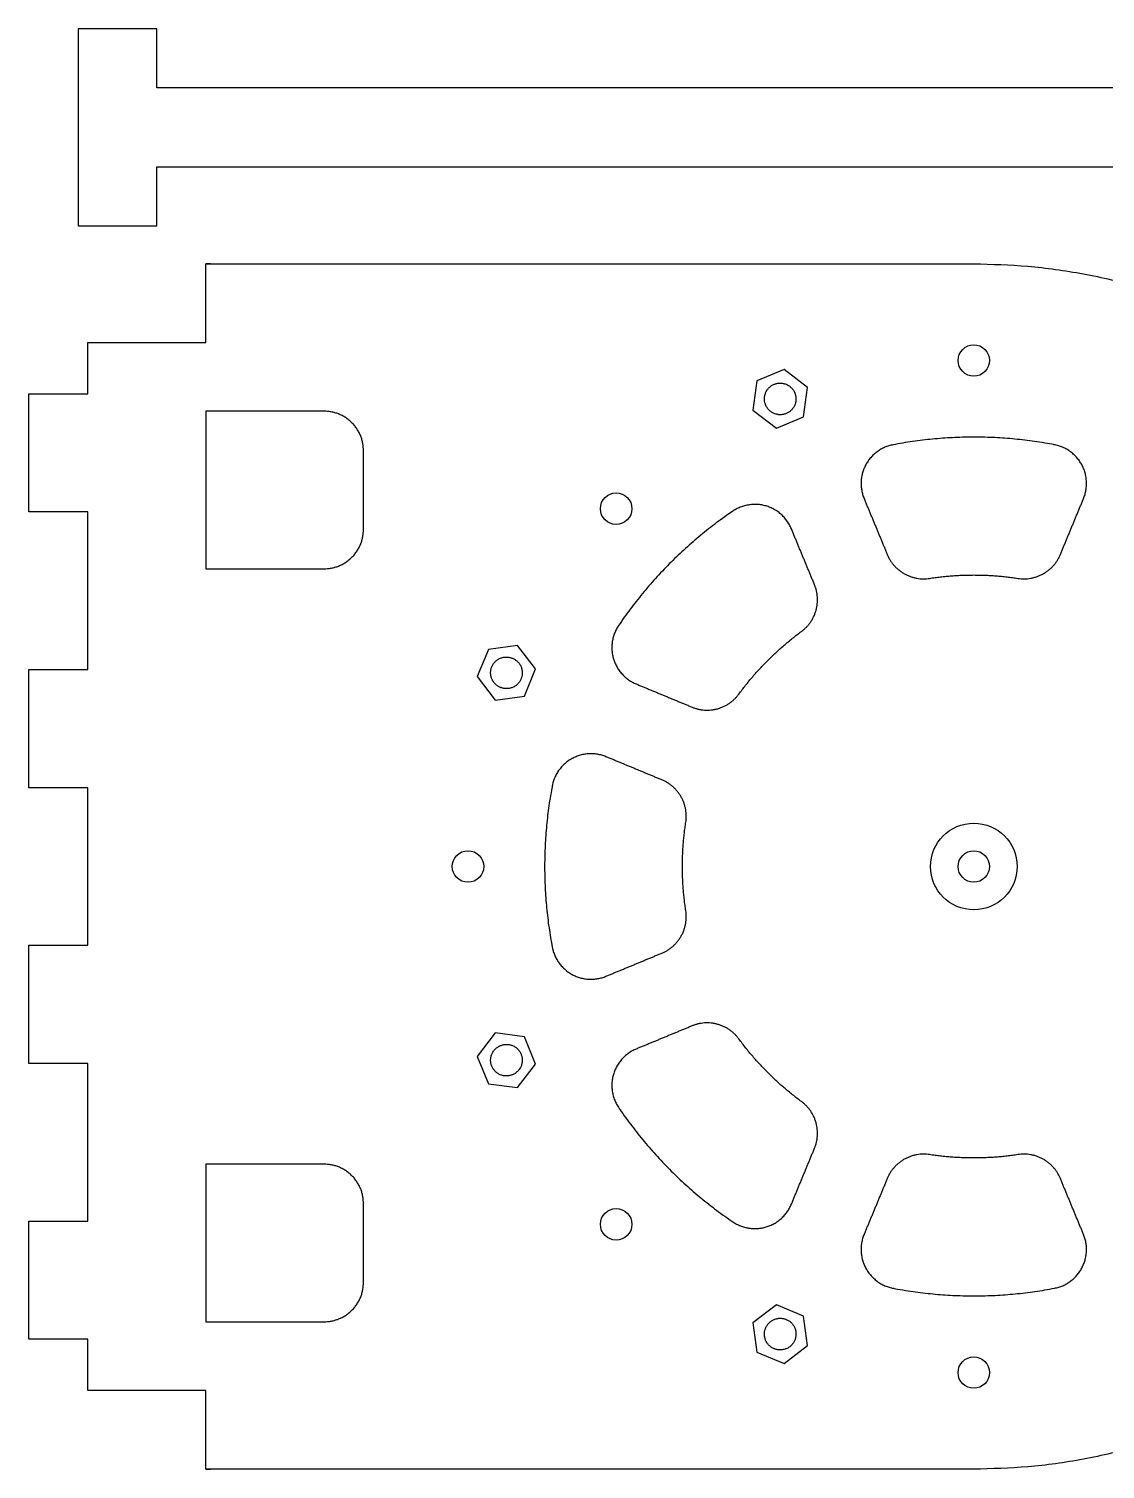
# Model space of a CAD drawing. Header units: millimetres. Extents: x 1655 to 2132, y -1528 to 137.
# Drawn here: x 1655.5 to 1928.9, y -665.7 to -300 of the extents above; entities that cross this region are included whole.
import ezdxf

# ---------------------------------------------------------------- set-up
doc = ezdxf.new("R2010")
doc.units = ezdxf.units.MM
doc.header["$MEASUREMENT"] = 0
for name, color, linetype, true_color in [('V3 - scheme$gravure ext', 96, 'Continuous', 0x008000), ('V3 - scheme$gravure int', 1, 'Continuous', 0xff0000), ('V3 - scheme$poche', 196, 'Continuous', 0x400080)]:
    doc.layers.add(name, color=color, linetype=linetype, true_color=true_color)

msp = doc.modelspace()

# ---------------------------------------------------------------- linework, layer by layer
at = {"layer": 'V3 - scheme$gravure ext'}
msp.add_lwpolyline([(1668, -300.03), (1668, -315.03), (1668, -335.03), (1668, -350.03), (1688, -350.03), (1688, -335.03), (1954, -335.03), (1954, -350.03), (1974, -350.03), (1974, -335.03), (1974, -315.03), (1974, -300.03), (1954, -300.03), (1954, -315.03), (1688, -315.03), (1688, -300.03)], close=True, dxfattribs=at)
for points, knots in [([(1700.5, -359.69, 15), (1701, -359.69, 15), (1701.5, -359.69, 15), (1798.5, -359.69, 15), (1895.5, -359.69, 15)], [-2032.663676, -2032.663676, -2032.663676, -2031.663676, -2031.663676, -1837.663676, -1837.663676, -1837.663676]), ([(1895.5, -665.69, 15), (1798.5, -665.69, 15), (1701.5, -665.69, 15), (1701, -665.69, 15), (1700.5, -665.69, 15)], [-1357, -1357, -1357, -1163, -1163, -1162, -1162, -1162])]:
    msp.add_open_spline(points, degree=2, knots=knots, dxfattribs=at)
for points in [[(1700.5, -379.69, 15), (1700.5, -369.69, 15), (1700.5, -359.69, 15)], [(1670.5, -392.69, 15), (1670.5, -386.19, 15), (1670.5, -379.69, 15)], [(1670.5, -379.69, 15), (1685.5, -379.69, 15), (1700.5, -379.69, 15)], [(1655.5, -392.69, 15), (1663, -392.69, 15), (1670.5, -392.69, 15)], [(1655.5, -422.69, 15), (1655.5, -407.69, 15), (1655.5, -392.69, 15)], [(1670.5, -422.69, 15), (1663, -422.69, 15), (1655.5, -422.69, 15)], [(1670.5, -462.69, 15), (1670.5, -442.69, 15), (1670.5, -422.69, 15)], [(1655.5, -492.69, 15), (1655.5, -477.69, 15), (1655.5, -462.69, 15)], [(1655.5, -462.69, 15), (1663, -462.69, 15), (1670.5, -462.69, 15)], [(1670.5, -492.69, 15), (1663, -492.69, 15), (1655.5, -492.69, 15)], [(1670.5, -532.69, 15), (1670.5, -512.69, 15), (1670.5, -492.69, 15)], [(1655.5, -562.69, 15), (1655.5, -547.69, 15), (1655.5, -532.69, 15)], [(1655.5, -532.69, 15), (1663, -532.69, 15), (1670.5, -532.69, 15)], [(1670.5, -562.69, 15), (1663, -562.69, 15), (1655.5, -562.69, 15)], [(1670.5, -602.69, 15), (1670.5, -582.69, 15), (1670.5, -562.69, 15)], [(1655.5, -632.69, 15), (1655.5, -617.69, 15), (1655.5, -602.69, 15)], [(1655.5, -602.69, 15), (1663, -602.69, 15), (1670.5, -602.69, 15)], [(1670.5, -632.69, 15), (1663, -632.69, 15), (1655.5, -632.69, 15)], [(1670.5, -645.69, 15), (1670.5, -639.19, 15), (1670.5, -632.69, 15)], [(1700.5, -645.69, 15), (1685.5, -645.69, 15), (1670.5, -645.69, 15)], [(1700.5, -665.69, 15), (1700.5, -655.69, 15), (1700.5, -645.69, 15)]]:
    msp.add_open_spline(points, degree=2, dxfattribs=at)
msp.add_rational_spline([(1895.5, -359.69, 15), (2048.5, -359.69, 15), (2048.5, -512.69, 15), (2048.5, -665.69, 15), (1895.5, -665.69, 15)], [1, 0.707106781187, 1, 0.707106781187, 1], degree=2, knots=[-1837.663676, -1837.663676, -1837.663676, -1597.331838, -1597.331838, -1357, -1357, -1357], dxfattribs=at)
at = {"layer": 'V3 - scheme$gravure int'}
for centre in [(1895.5, -384.23, 15), (1804.67, -421.85, 15), (1767.04, -512.69, 15), (1895.5, -512.69, 15), (1804.67, -603.52, 15), (1895.5, -641.15, 15)]:
    msp.add_circle(centre, 4, dxfattribs=at)
for points, weights, knots in [([(1842.64, -395.52, 15), (1842.63, -395.51, 15), (1842.63, -395.5, 15), (1841.1, -391.8, 15), (1844.79, -390.27, 15), (1848.49, -388.74, 15), (1850.02, -392.44, 15)], [0.998168289053, 0.999081262663, 1, 0.707106781187, 1, 0.707106781187, 1], [142.701114, 142.701114, 142.701114, 142.720822, 142.720822, 149.004008, 149.004008, 155.287193, 155.287193, 155.287193]), ([(1850.03, -392.46, 15), (1850.03, -392.47, 15), (1850.04, -392.48, 15), (1851.57, -396.17, 15), (1847.87, -397.7, 15), (1844.18, -399.23, 15), (1842.65, -395.54, 15)], [0.998168369247, 0.999081303013, 1, 0.707106781187, 1, 0.707106781187, 1], [155.314679, 155.314679, 155.314679, 155.334387, 155.334387, 161.617572, 161.617572, 167.900758, 167.900758, 167.900758]), ([(1874.99, -405.63, 15), (1870.33, -406.53, 15), (1868.07, -410.71, 15), (1865.82, -414.89, 15), (1867.63, -419.28, 15)], [1.000000047, 0.903232212561, 1.00000009315, 0.90323218949, 1.00000009315], [-862.15539, -862.15539, -862.15539, -853.284309, -853.284309, -844.413225, -844.413225, -844.413225]), ([(1923.37, -419.28, 15), (1925.18, -414.89, 15), (1922.93, -410.71, 15), (1920.67, -406.53, 15), (1916.01, -405.63, 15), (1895.5, -401.71, 15), (1874.99, -405.63, 15)], [0.999999991484, 0.903232162413, 1.00000003763, 0.903232162413, 0.999999991484, 0.982140202738, 1], [-753.856249, -753.856249, -753.856249, -744.985166, -744.985166, -736.114083, -736.114083, -694.851321, -694.851321, -694.851321]), ([(1849.16, -426.94, 15), (1847.34, -422.55, 15), (1842.79, -421.18, 15), (1838.24, -419.82, 15), (1834.3, -422.49, 15), (1817.02, -434.21, 15), (1805.3, -451.49, 15)], [0.999999991484, 0.903232162413, 1.00000003763, 0.903232162413, 0.999999991484, 0.982140206996, 0.999999991484], [-1088.464388, -1088.464388, -1088.464388, -1079.593305, -1079.593305, -1070.722223, -1070.722223, -1029.45946, -1029.45946, -1029.45946]), ([(1805.3, -451.49, 15), (1802.63, -455.42, 15), (1804, -459.97, 15), (1805.36, -464.53, 15), (1809.75, -466.34, 15)], [1.00000024647, 0.903232327978, 1.00000024647, 0.90323235105, 1.00000020033], [-1196.76353, -1196.76353, -1196.76353, -1187.892446, -1187.892446, -1179.021364, -1179.021364, -1179.021364]), ([(1775.27, -467.21, 15), (1775.26, -467.21, 15), (1775.25, -467.21, 15), (1771.56, -465.68, 15), (1773.09, -461.98, 15), (1774.62, -458.29, 15), (1778.31, -459.82, 15)], [0.998261825319, 0.999128318442, 1, 0.707106781187, 1, 0.707106781187, 1], [117.56937, 117.56937, 117.56937, 117.58807, 117.58807, 123.871255, 123.871255, 130.15444, 130.15444, 130.15444]), ([(1778.34, -459.83, 15), (1778.34, -459.83, 15), (1778.35, -459.83, 15), (1782.05, -461.36, 15), (1780.52, -465.06, 15), (1778.99, -468.76, 15), (1775.29, -467.22, 15)], [0.998261825317, 0.999128318441, 1, 0.707106781187, 1, 0.707106781187, 1], [130.182923, 130.182923, 130.182923, 130.201623, 130.201623, 136.484808, 136.484808, 142.767993, 142.767993, 142.767993]), ([(1802.09, -484.82, 15), (1797.71, -483, 15), (1793.52, -485.26, 15), (1789.34, -487.51, 15), (1788.45, -492.18, 15), (1784.52, -512.69, 15), (1788.45, -533.2, 15)], [0.999999945341, 0.903232120736, 0.999999991484, 0.903232097664, 0.999999991484, 0.982140206996, 0.999999991484], [-1255.768458, -1255.768458, -1255.768458, -1246.897375, -1246.897375, -1238.026289, -1238.026289, -1196.76353, -1196.76353, -1196.76353]), ([(1788.45, -533.2, 15), (1789.34, -537.86, 15), (1793.52, -540.12, 15), (1797.71, -542.37, 15), (1802.09, -540.55, 15)], [0.999999899199, 0.903232079058, 0.999999945341, 0.903232055987, 0.999999945341], [-1364.0676, -1364.0676, -1364.0676, -1355.196518, -1355.196518, -1346.325434, -1346.325434, -1346.325434]), ([(1778.33, -565.55, 15), (1778.32, -565.55, 15), (1778.31, -565.56, 15), (1774.62, -567.09, 15), (1773.09, -563.39, 15), (1771.56, -559.7, 15), (1775.25, -558.17, 15)], [0.99826266877, 0.999128742692, 1, 0.707106781187, 1, 0.707106781187, 1], [92.436623, 92.436623, 92.436623, 92.455314, 92.455314, 98.738499, 98.738499, 105.021684, 105.021684, 105.021684]), ([(1775.27, -558.16, 15), (1775.28, -558.15, 15), (1775.29, -558.15, 15), (1778.99, -556.62, 15), (1780.52, -560.32, 15), (1782.05, -564.01, 15), (1778.35, -565.54, 15)], [0.998262668768, 0.999128742691, 1, 0.707106781187, 1, 0.707106851018, 0.999999860338], [105.050161, 105.050161, 105.050161, 105.068851, 105.068851, 111.352037, 111.352037, 117.635221, 117.635221, 117.635221]), ([(1809.75, -559.03, 15), (1805.36, -560.85, 15), (1804, -565.4, 15), (1802.63, -569.95, 15), (1805.3, -573.88, 15), (1817.02, -591.16, 15), (1834.3, -602.89, 15)], [1.00000003763, 0.903232139342, 1.00000003763, 0.903232162413, 0.999999991484, 0.982140202738, 1], [-1423.072528, -1423.072528, -1423.072528, -1414.201444, -1414.201444, -1405.330362, -1405.330362, -1364.0676, -1364.0676, -1364.0676]), ([(1834.3, -602.89, 15), (1838.24, -605.55, 15), (1842.79, -604.19, 15), (1847.34, -602.83, 15), (1849.16, -598.44, 15)], [0.999999985965, 0.903232157428, 1.00000003211, 0.903232134357, 1.00000003211], [-1531.371669, -1531.371669, -1531.371669, -1522.500588, -1522.500588, -1513.629504, -1513.629504, -1513.629504]), ([(1867.63, -606.09, 15), (1865.82, -610.48, 15), (1868.07, -614.66, 15), (1870.33, -618.85, 15), (1874.99, -619.74, 15), (1895.5, -623.67, 15), (1916.01, -619.74, 15)], [0.999999991484, 0.903232097664, 0.999999991484, 0.903232097664, 0.999999991484, 0.982140206996, 0.999999991484], [-251.944039, -251.944039, -251.944039, -243.072956, -243.072956, -234.201874, -234.201874, -192.939111, -192.939111, -192.939111]), ([(1916.01, -619.74, 15), (1920.67, -618.85, 15), (1922.93, -614.66, 15), (1925.18, -610.48, 15), (1923.37, -606.09, 15)], [1.00000015033, 0.903232241138, 1.00000015033, 0.903232264209, 1.00000010419], [-360.243181, -360.243181, -360.243181, -351.372097, -351.372097, -342.501016, -342.501016, -342.501016]), ([(1842.64, -629.85, 15), (1842.64, -629.84, 15), (1842.65, -629.84, 15), (1844.18, -626.14, 15), (1847.87, -627.67, 15), (1851.57, -629.2, 15), (1850.04, -632.9, 15)], [0.998170332994, 0.999082291082, 1, 0.707106781187, 1, 0.707106851018, 0.999999860338], [54.783662, 54.783662, 54.783662, 54.803349, 54.803349, 61.086535, 61.086535, 67.369719, 67.369719, 67.369719]), ([(1850.03, -632.92, 15), (1850.02, -632.93, 15), (1850.02, -632.94, 15), (1848.49, -636.63, 15), (1844.79, -635.1, 15), (1841.1, -633.57, 15), (1842.63, -629.88, 15)], [0.998170332994, 0.999082291082, 1, 0.707106781187, 1, 0.707106781187, 1], [42.170134, 42.170134, 42.170134, 42.189821, 42.189821, 48.473007, 48.473007, 54.756192, 54.756192, 54.756192])]:
    msp.add_rational_spline(points, weights, degree=2, knots=knots, dxfattribs=at)
at = {"layer": 'V3 - scheme$gravure int', "extrusion": (-8.63142e-10, -3.9648e-10, -1)}
msp.add_rational_spline([(1850.02, -392.44, 15), (1850.03, -392.45, 15), (1850.03, -392.46, 15)], [1, 0.998718743474, 0.997448696618], degree=2, dxfattribs=at)
at = {"layer": 'V3 - scheme$gravure int'}
for points in [[(1730.5, -397.11, 15), (1715.5, -397.11, 15), (1700.5, -397.11, 15)], [(1700.5, -397.11, 15), (1700.5, -417.11, 15), (1700.5, -437.11, 15)], [(1740.5, -427.11, 15), (1740.5, -417.11, 15), (1740.5, -407.11, 15)], [(1867.63, -419.28, 15), (1870.58, -426.38, 15), (1873.52, -433.49, 15)], [(1917.48, -433.49, 15), (1920.42, -426.38, 15), (1923.37, -419.28, 15)], [(1855.04, -441.14, 15), (1852.1, -434.04, 15), (1849.16, -426.94, 15)], [(1700.5, -437.11, 15), (1715.5, -437.11, 15), (1730.5, -437.11, 15)], [(1809.75, -466.34, 15), (1816.85, -469.29, 15), (1823.95, -472.23, 15)], [(1816.3, -490.71, 15), (1809.2, -487.76, 15), (1802.09, -484.82, 15)], [(1802.09, -540.55, 15), (1809.2, -537.61, 15), (1816.3, -534.67, 15)], [(1823.95, -553.15, 15), (1816.85, -556.09, 15), (1809.75, -559.03, 15)], [(1849.16, -598.44, 15), (1852.1, -591.34, 15), (1855.04, -584.23, 15)], [(1730.5, -588.26, 15), (1715.5, -588.26, 15), (1700.5, -588.26, 15)], [(1700.5, -588.26, 15), (1700.5, -608.26, 15), (1700.5, -628.26, 15)], [(1873.52, -591.89, 15), (1870.58, -598.99, 15), (1867.63, -606.09, 15)], [(1923.37, -606.09, 15), (1920.42, -598.99, 15), (1917.48, -591.89, 15)], [(1740.5, -618.26, 15), (1740.5, -608.26, 15), (1740.5, -598.26, 15)], [(1700.5, -628.26, 15), (1715.5, -628.26, 15), (1730.5, -628.26, 15)]]:
    msp.add_open_spline(points, degree=2, dxfattribs=at)
for points, weights in [([(1740.5, -407.11, 15), (1740.5, -397.11, 15), (1730.5, -397.11, 15)], [1, 0.707107019605, 1]), ([(1842.65, -395.54, 15), (1842.64, -395.53, 15), (1842.64, -395.52, 15)], [0.999999859727, 0.998718645049, 0.997448639321]), ([(1730.5, -437.11, 15), (1740.5, -437.11, 15), (1740.5, -427.11, 15)], [1, 0.707107019605, 1]), ([(1873.52, -433.49, 15), (1876.52, -440.73, 15), (1884.27, -439.54, 15)], [1.00000009315, 0.786795916589, 0.999999991484]), ([(1906.73, -439.54, 15), (1914.48, -440.73, 15), (1917.48, -433.49, 15)], [0.999999991484, 0.786795785769, 0.999999991484]), ([(1884.27, -439.54, 15), (1895.5, -437.82, 15), (1906.73, -439.54, 15)], [0.999999991484, 0.988425557806, 0.999999991484]), ([(1851.72, -453.03, 15), (1858.04, -448.39, 15), (1855.04, -441.14, 15)], [1.00000009315, 0.786795916589, 0.999999991484]), ([(1835.84, -468.91, 15), (1842.56, -459.75, 15), (1851.72, -453.03, 15)], [1.00000009867, 0.988425655534, 1.00000009315]), ([(1823.95, -472.23, 15), (1831.2, -475.23, 15), (1835.84, -468.91, 15)], [1.00000020033, 0.786796182572, 1.00000009867]), ([(1822.36, -501.46, 15), (1823.55, -493.71, 15), (1816.3, -490.71, 15)], [0.999999843678, 0.786795800296, 0.999999945341]), ([(1822.36, -523.91, 15), (1820.63, -512.69, 15), (1822.36, -501.46, 15)], [0.999999843678, 0.988425400736, 0.999999843678]), ([(1816.3, -534.67, 15), (1823.55, -531.67, 15), (1822.36, -523.91, 15)], [0.999999945341, 0.786795981948, 0.999999843678]), ([(1835.84, -556.47, 15), (1831.2, -550.15, 15), (1823.95, -553.15, 15)], [1.00000003763, 0.786796003726, 1.00000003763]), ([(1775.25, -558.17, 15), (1775.26, -558.16, 15), (1775.27, -558.16, 15)], [1, 0.998672540314, 0.997357113335]), ([(1851.72, -572.35, 15), (1842.56, -565.63, 15), (1835.84, -556.47, 15)], [1.00000003211, 0.9884255952, 1.00000003763]), ([(1855.04, -584.23, 15), (1858.04, -576.99, 15), (1851.72, -572.35, 15)], [1.00000003211, 0.786795817731, 1.00000003211]), ([(1740.5, -598.26, 15), (1740.5, -588.26, 15), (1730.5, -588.26, 15)], [0.999999860338, 0.707106920849, 0.999999860338]), ([(1884.27, -585.83, 15), (1876.52, -584.64, 15), (1873.52, -591.89, 15)], [0.999999991484, 0.786795785769, 0.999999991484]), ([(1906.73, -585.83, 15), (1895.5, -587.55, 15), (1884.27, -585.83, 15)], [1.00000000252, 0.988425563261, 0.999999991484]), ([(1917.48, -591.89, 15), (1914.48, -584.64, 15), (1906.73, -585.83, 15)], [1.00000010419, 0.786795925274, 1.00000000252]), ([(1730.5, -628.26, 15), (1740.5, -628.26, 15), (1740.5, -618.26, 15)], [0.999999860338, 0.707106920849, 0.999999860338])]:
    msp.add_rational_spline(points, weights, degree=2, dxfattribs=at)
at = {"layer": 'V3 - scheme$gravure int', "extrusion": (7.29976e-10, 1.84403e-09, 1)}
msp.add_rational_spline([(1778.31, -459.82, 15), (1778.32, -459.82, 15), (1778.34, -459.83, 15)], [1, 0.99867226221, 0.997356562171], degree=2, dxfattribs=at)
at = {"layer": 'V3 - scheme$gravure int', "extrusion": (8.04847e-10, 2.02297e-09, -1)}
msp.add_rational_spline([(1775.29, -467.22, 15), (1775.28, -467.22, 15), (1775.27, -467.21, 15)], [1, 0.998672262209, 0.997356562169], degree=2, dxfattribs=at)
at = {"layer": 'V3 - scheme$gravure int', "extrusion": (1.86306e-10, -5.52845e-10, -1)}
msp.add_rational_spline([(1778.35, -565.54, 15), (1778.34, -565.55, 15), (1778.33, -565.55, 15)], [1, 0.998672540313, 0.997357113334], degree=2, dxfattribs=at)
at = {"layer": 'V3 - scheme$gravure int', "extrusion": (1.50303e-09, -6.70401e-10, 1)}
msp.add_rational_spline([(1842.63, -629.88, 15), (1842.63, -629.86, 15), (1842.64, -629.85, 15)], [1, 0.998719450977, 0.997450099249], degree=2, dxfattribs=at)
at = {"layer": 'V3 - scheme$gravure int', "extrusion": (4.76712e-10, -2.41561e-10, -1)}
msp.add_rational_spline([(1850.04, -632.9, 15), (1850.03, -632.91, 15), (1850.03, -632.92, 15)], [1, 0.998719451588, 0.99745010046], degree=2, dxfattribs=at)
at = {"layer": 'V3 - scheme$poche'}
for points in [[(1845.35, -401.41), (1852.28, -398.54), (1853.26, -391.1), (1847.3, -386.53), (1840.37, -389.4), (1839.39, -396.84)], [(1781.35, -469.47), (1784.22, -462.53), (1779.65, -456.58), (1772.21, -457.56), (1769.34, -464.49), (1773.91, -470.45)], [(1784.22, -562.84), (1781.35, -555.91), (1773.91, -554.93), (1769.34, -560.88), (1772.21, -567.82), (1779.65, -568.8)], [(1852.28, -626.84), (1845.35, -623.96), (1839.39, -628.53), (1840.37, -635.98), (1847.3, -638.85), (1853.26, -634.28)]]:
    msp.add_lwpolyline(points, close=True, dxfattribs=at)
msp.add_circle((1895.5, -512.69, 15), 11, dxfattribs=at)

doc.saveas('drawing.dxf')
